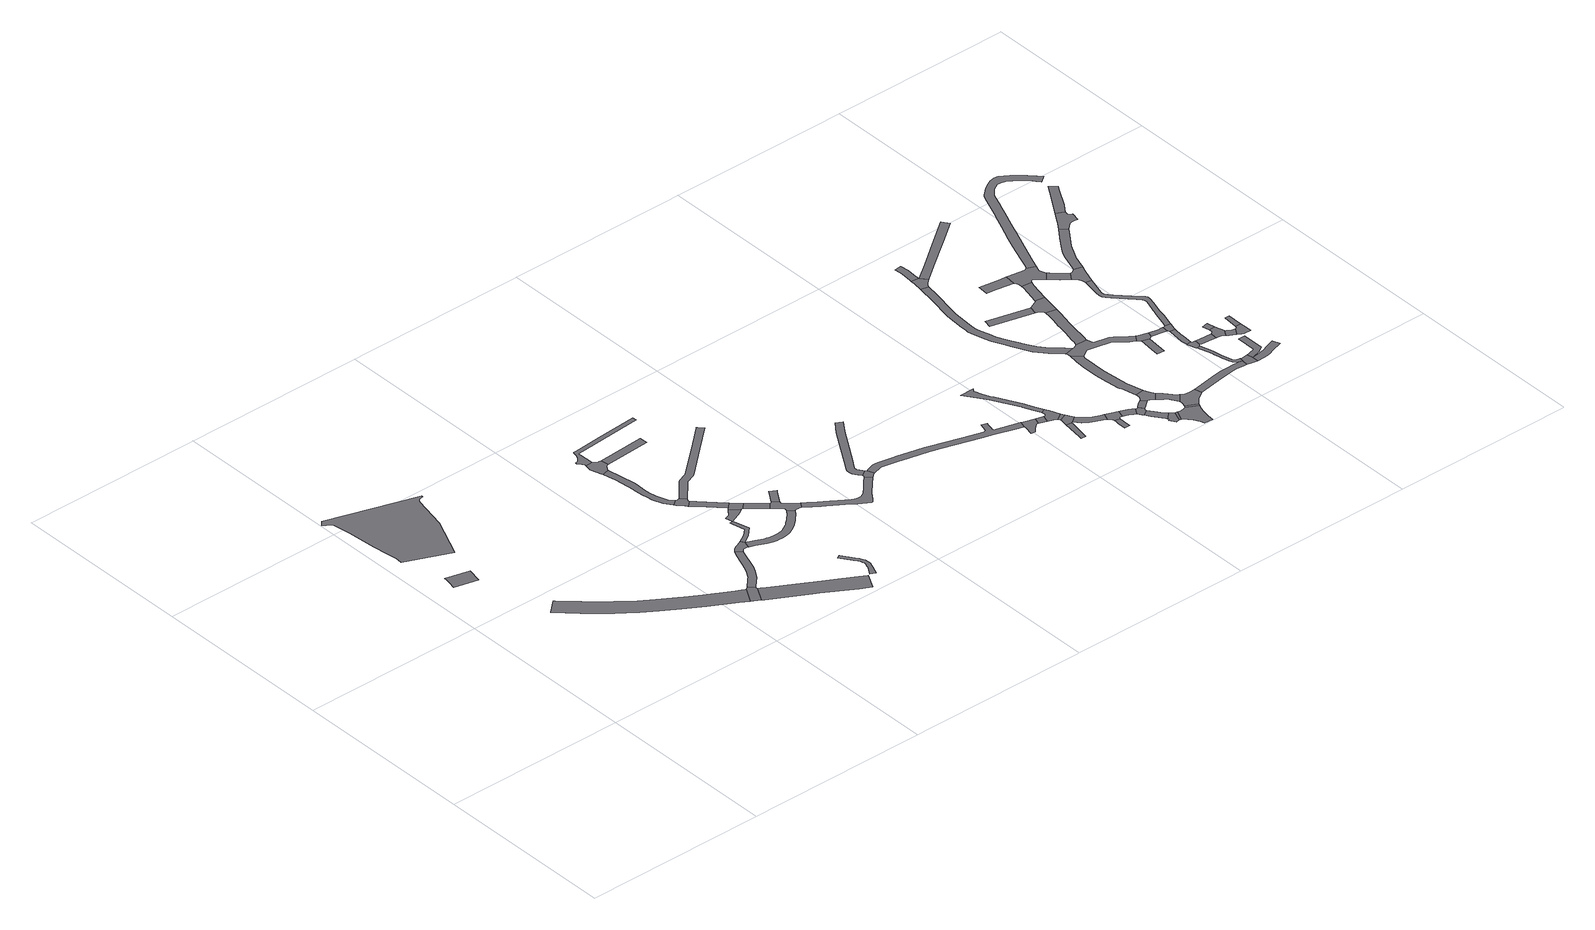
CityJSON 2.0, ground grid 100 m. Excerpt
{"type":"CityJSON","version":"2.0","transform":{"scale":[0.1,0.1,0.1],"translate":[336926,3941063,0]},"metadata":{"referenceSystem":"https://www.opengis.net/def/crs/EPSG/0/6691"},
"CityObjects":{
"road1":{"type":"Road","attributes":{"RoadStructureAttribute.sectionType":"1"},"geometry":[{"type":"MultiSurface","lod":"1","boundaries":[[[0,1,2,3,4,5,6,7,8,9]]]}]},
"road2":{"type":"Road","attributes":{"RoadStructureAttribute.sectionType":"1"},"geometry":[{"type":"MultiSurface","lod":"1","boundaries":[[[10,11,12,13,14,15,16,17,18,19,20,21,22,23,24,25,26,27,28,29,30,31,32,33]]]}]},
"road3":{"type":"Road","attributes":{"function":"2","RoadStructureAttribute.sectionType":"1"},"geometry":[{"type":"MultiSurface","lod":"1","boundaries":[[[34,35,36,37,38,39,40,41,42,43,44,45,46,47,48,49,50,51,52,53,54,55,56,57,58,59,60,61]]]}]},
"road4":{"type":"Road","geometry":[{"type":"MultiSurface","lod":"1","boundaries":[[[60,62,63,64,65,66,67,68,61]]]}]},
"road5":{"type":"Road","attributes":{"RoadStructureAttribute.sectionType":"1"},"geometry":[{"type":"MultiSurface","lod":"1","boundaries":[[[69,70,71,72,73,74,75,76,77,78,79,67,66,80,81,82,83,84,85,86,87,88,89]]]}]},
"road6":{"type":"Road","attributes":{"function":"2","RoadStructureAttribute.sectionType":"1"},"geometry":[{"type":"MultiSurface","lod":"1","boundaries":[[[90,91,92,93,94,95,63,62,96,97,98,99,100,101]]]}]},
"road7":{"type":"Road","geometry":[{"type":"MultiSurface","lod":"1","boundaries":[[[102,103,104,105,106,107,108,109,110,111,112,69,89]]]}]},
"road8":{"type":"Road","attributes":{"RoadStructureAttribute.sectionType":"1"},"geometry":[{"type":"MultiSurface","lod":"1","boundaries":[[[113,114,115,116,117,118,119,120,107,106]]]}]},
"road9":{"type":"Road","attributes":{"RoadStructureAttribute.sectionType":"1"},"geometry":[{"type":"MultiSurface","lod":"1","boundaries":[[[121,122,123,124,125,126,127,128,129,130,131,132,133,134,135,136,137,138,139,140,141,142,143,144,145,146]]]}]},
"road10":{"type":"Road","geometry":[{"type":"MultiSurface","lod":"1","boundaries":[[[147,148,149,150,151,152,153,154,121,146,155,156,157]]]}]},
"road11":{"type":"Road","attributes":{"RoadStructureAttribute.sectionType":"1"},"geometry":[{"type":"MultiSurface","lod":"1","boundaries":[[[158,159,160,161,162,163,164,165,166,167,168,169,170,171,172,173,174,175,176]]]}]},
"road12":{"type":"Road","geometry":[{"type":"MultiSurface","lod":"1","boundaries":[[[177,178,179,180,181,182,183,184,185,186,187,134,133,188,189,190,191,192]]]}]},
"road13":{"type":"Road","attributes":{"RoadStructureAttribute.sectionType":"1"},"geometry":[{"type":"MultiSurface","lod":"1","boundaries":[[[105,193,194,195,196,197,198,199,200,201,202,203,204,205,206,207,208,209,210,211,212,213,214,215,216,217,218,219,220,221,222,223,224,225,226,106]]]}]},
"road14":{"type":"Road","geometry":[{"type":"MultiSurface","lod":"1","boundaries":[[[227,228,229,230,231,232,116]]]}]},
"road15":{"type":"Road","attributes":{"RoadStructureAttribute.sectionType":"1"},"geometry":[{"type":"MultiSurface","lod":"1","boundaries":[[[233,234,235,236,237,147,157]]]}]},
"road16":{"type":"Road","geometry":[{"type":"MultiSurface","lod":"1","boundaries":[[[238,235,234,230,229,239,240,241,242]]]}]},
"road17":{"type":"Road","attributes":{"RoadStructureAttribute.sectionType":"1"},"geometry":[{"type":"MultiSurface","lod":"1","boundaries":[[[241,243,244,242]]]}]},
"road18":{"type":"Road","attributes":{"RoadStructureAttribute.sectionType":"1"},"geometry":[{"type":"MultiSurface","lod":"1","boundaries":[[[245,246,177,192]]]}]},
"road19":{"type":"Road","attributes":{"RoadStructureAttribute.sectionType":"1"},"geometry":[{"type":"MultiSurface","lod":"1","boundaries":[[[247,248,249,250,251,252,253,254,255,256,257,258,259,260,261,262,263,264,265,266,267,268,269,270,271,183,182]]]}]},
"road20":{"type":"Road","geometry":[{"type":"MultiSurface","lod":"1","boundaries":[[[272,273,274,275,276,277,278,279,280,244,243,281,282,283,284,285,211,210,286,287,288,289,290]]]}]},
"road21":{"type":"Road","geometry":[{"type":"MultiSurface","lod":"1","boundaries":[[[291,292,293,294,278,277]]]}]},
"road22":{"type":"Road","attributes":{"RoadStructureAttribute.sectionType":"1"},"geometry":[{"type":"MultiSurface","lod":"1","boundaries":[[[295,296,297,298,299,300,301,302,303,304,305,306,307,308,309,310,311,312,313,314,151,150]]]}]},
"road23":{"type":"Road","attributes":{"RoadStructureAttribute.sectionType":"1"},"geometry":[{"type":"MultiSurface","lod":"1","boundaries":[[[315,316,317,318,319,320,321,322,323,324,325,326,327,328,329,330,331,332,333,334,335,336,337,338,339,340,341,342,343,344,345,346,347,272,290]]]}]},
"road24":{"type":"Road","geometry":[{"type":"MultiSurface","lod":"1","boundaries":[[[348,349,350,331,330,351,352,353,354,355,356]]]}]},
"road25":{"type":"Road","attributes":{"RoadStructureAttribute.sectionType":"1"},"geometry":[{"type":"MultiSurface","lod":"1","boundaries":[[[356,357,358,359,360,361,362,363,364,365,366,367,368,369,370,371,372,373,374,348]]]}]},
"road26":{"type":"Road","geometry":[{"type":"MultiSurface","lod":"1","boundaries":[[[352,375,376,377,378,379,380,381,382,383,384,385,386,387,388,389,390,391,392,393,394,395,396,397,398,399,400,401,402,403,404,405,406,407,408,409,410,411,412,413,414,353]]]}]},
"road27":{"type":"Road","geometry":[{"type":"MultiSurface","lod":"1","boundaries":[[[415,416,417,418,419,420,421,389,388,422,423,424,425]]]}]},
"road28":{"type":"Road","attributes":{"RoadStructureAttribute.sectionType":"1"},"geometry":[{"type":"MultiSurface","lod":"1","boundaries":[[[419,418,426,427]]]}]},
"road29":{"type":"Road","geometry":[{"type":"MultiSurface","lod":"1","boundaries":[[[428,429,430,431,432,433]]]}]},
"road30":{"type":"Road","attributes":{"RoadStructureAttribute.sectionType":"1"},"geometry":[{"type":"MultiSurface","lod":"1","boundaries":[[[434,435,436,437,438,439,440,441,442,443,444,445,446,447,448,449,450,451,452]]]}]},
"road31":{"type":"Road","geometry":[{"type":"MultiSurface","lod":"1","boundaries":[[[453,454,455,456,457,427,426,458,459,460,461,434,452]]]}]},
"road32":{"type":"Road","attributes":{"RoadStructureAttribute.sectionType":"1"},"geometry":[{"type":"MultiSurface","lod":"1","boundaries":[[[460,459,462,463]]]}]},
"road33":{"type":"Road","geometry":[{"type":"MultiSurface","lod":"1","boundaries":[[[432,464,465,466,467,468,463,462,469,433]]]}]},
"road34":{"type":"Road","attributes":{"RoadStructureAttribute.sectionType":"1"},"geometry":[{"type":"MultiSurface","lod":"1","boundaries":[[[470,471,472,473,467,466,474,475,476,477,478,479]]]}]},
"road35":{"type":"Road","geometry":[{"type":"MultiSurface","lod":"1","boundaries":[[[480,481,482,483,484,485,486,487]]]}]},
"road36":{"type":"Road","geometry":[{"type":"MultiSurface","lod":"1","boundaries":[[[488,479,478,489,490,480,487,491,492,493,494]]]}]},
"road37":{"type":"Road","attributes":{"RoadStructureAttribute.sectionType":"1"},"geometry":[{"type":"MultiSurface","lod":"1","boundaries":[[[493,495,496,497,498,499,500,501,502,494]]]}]},
"road38":{"type":"Road","geometry":[{"type":"MultiSurface","lod":"1","boundaries":[[[503,504,505,506,507,508,509,510,499,498]]]}]},
"road39":{"type":"Road","attributes":{"RoadStructureAttribute.sectionType":"1"},"geometry":[{"type":"MultiSurface","lod":"1","boundaries":[[[511,512,513,514,505,504,515,516,517,518,519]]]}]},
"road40":{"type":"Road","attributes":{"RoadStructureAttribute.sectionType":"1"},"geometry":[{"type":"MultiSurface","lod":"1","boundaries":[[[520,521,511,519,522,523,524,525,526]]]}]},
"road41":{"type":"Road","attributes":{"RoadStructureAttribute.sectionType":"1"},"geometry":[{"type":"MultiSurface","lod":"1","boundaries":[[[527,528,509,508,529,530,531,532]]]}]},
"road42":{"type":"Road","geometry":[{"type":"MultiSurface","lod":"1","boundaries":[[[533,534,535,520,526]]]}]},
"road43":{"type":"Road","geometry":[{"type":"MultiSurface","lod":"1","boundaries":[[[536,537,538,539,540,541,542,543,535,534,544,545,546,547,548]]]}]},
"road44":{"type":"Road","geometry":[{"type":"MultiSurface","lod":"1","boundaries":[[[549,550,532,531,551,552,553,554,555,556,557,558]]]}]},
"road45":{"type":"Road","attributes":{"RoadStructureAttribute.sectionType":"1"},"geometry":[{"type":"MultiSurface","lod":"1","boundaries":[[[559,560,561,562,555,554,563,564,565,566,567,568]]]}]},
"road46":{"type":"Road","attributes":{"RoadStructureAttribute.sectionType":"1"},"geometry":[{"type":"MultiSurface","lod":"1","boundaries":[[[569,570,541,540]]]}]},
"road47":{"type":"Road","attributes":{"RoadStructureAttribute.sectionType":"1"},"geometry":[{"type":"MultiSurface","lod":"1","boundaries":[[[557,571,572,573,574,575,576,577,578,579,580,581,582,583,584,585,586,558]]]}]},
"road48":{"type":"Road","geometry":[{"type":"MultiSurface","lod":"1","boundaries":[[[567,587,588,570,569,589,590,591,592,593,594,595,596,597,598,599,568]]]}]},
"road49":{"type":"Road","geometry":[{"type":"MultiSurface","lod":"1","boundaries":[[[600,601,602,603,604,605,606,607,608,609,610,611,612,613,614,615,616,617,618,619,620,621,622,623,624,625,626,627,628,629,630,631,632,633,634,635,636,637,638,639,640,641,642,643,644]]]}]},
"road50":{"type":"Road","attributes":{"RoadStructureAttribute.sectionType":"1"},"geometry":[{"type":"MultiSurface","lod":"1","boundaries":[[[645,646,647,648]]]}]},
"road51":{"type":"Road","geometry":[{"type":"MultiSurface","lod":"1","boundaries":[[[649,650,651,652,653,654,655,656,657,600,644]]]}]},
"road52":{"type":"Road","geometry":[{"type":"MultiSurface","lod":"1","boundaries":[[[658,659,660,622,621,661,578,577,662,663,664,665,666,667,668,669,670,671,672,673,674,675,676,677]]]}]},
"road53":{"type":"Road","geometry":[{"type":"MultiSurface","lod":"1","boundaries":[[[655,678,679,680,681,682,683,684,656]]]}]},
"road54":{"type":"Road","attributes":{"RoadStructureAttribute.sectionType":"1"},"geometry":[{"type":"MultiSurface","lod":"1","boundaries":[[[685,686,687,688,689,690,691,692,693,694,695,696,677,676,697,698,699,700,701,702,703]]]}]},
"road55":{"type":"Road","attributes":{"RoadStructureAttribute.sectionType":"1"},"geometry":[{"type":"MultiSurface","lod":"1","boundaries":[[[594,704,705,706,707,708,709,710,711,712,713,714,715,716,717,595]]]}]},
"road56":{"type":"Road","geometry":[{"type":"MultiSurface","lod":"1","boundaries":[[[718,719,720,645,648,721,722,723,685,703,724,725,726]]]}]},
"road57":{"type":"Road","geometry":[{"type":"MultiSurface","lod":"1","boundaries":[[[727,728,729,730,731]]]}]},
"road58":{"type":"Road","geometry":[{"type":"MultiSurface","lod":"1","boundaries":[[[732,733,734,735,736,737,738]]]}]},
"road59":{"type":"Road","geometry":[{"type":"MultiSurface","lod":"1","boundaries":[[[730,739,740,741,669,668,742,731]]]}]},
"road60":{"type":"Road","attributes":{"RoadStructureAttribute.sectionType":"1"},"geometry":[{"type":"MultiSurface","lod":"1","boundaries":[[[743,744,745,746,718,726]]]}]},
"road61":{"type":"Road","attributes":{"RoadStructureAttribute.sectionType":"1"},"geometry":[{"type":"MultiSurface","lod":"1","boundaries":[[[747,748,749,750,751,752,653,652]]]}]},
"road62":{"type":"Road","attributes":{"RoadStructureAttribute.sectionType":"1"},"geometry":[{"type":"MultiSurface","lod":"1","boundaries":[[[753,754,755,756,740,739,757,758,759]]]}]},
"road63":{"type":"Road","geometry":[{"type":"MultiSurface","lod":"1","boundaries":[[[760,761,762,763,764,765,766,767,768,769,770]]]}]},
"road64":{"type":"Road","attributes":{"RoadStructureAttribute.sectionType":"1"},"geometry":[{"type":"MultiSurface","lod":"1","boundaries":[[[771,772,773,774,775,776,764,763,777,778,779,780,781,782,783,784,785,786,787,711,788]]]}]},
"road65":{"type":"Road","attributes":{"RoadStructureAttribute.sectionType":"1"},"geometry":[{"type":"MultiSurface","lod":"1","boundaries":[[[789,790,791,760,770,792,793,794,795]]]}]},
"road66":{"type":"Road","geometry":[{"type":"MultiSurface","lod":"1","boundaries":[[[711,710,796,797,798,799,800,801,788]]]}]},
"road67":{"type":"Road","geometry":[{"type":"MultiSurface","lod":"1","boundaries":[[[802,803,804,805,806,807,808,809,810,738,737,811,812,813,745,744,814,815,816,817,818]]]}]},
"road68":{"type":"Road","geometry":[{"type":"MultiSurface","lod":"1","boundaries":[[[819,795,794,820,821,822,823,753,759]]]}]},
"road69":{"type":"Road","attributes":{"RoadStructureAttribute.sectionType":"1"},"geometry":[{"type":"MultiSurface","lod":"1","boundaries":[[[824,825,767,766,826,827,828,829]]]}]},
"road70":{"type":"Road","attributes":{"RoadStructureAttribute.sectionType":"1"},"geometry":[{"type":"MultiSurface","lod":"1","boundaries":[[[830,831,832,833,834,835,836,837,838,839,840,799,798]]]}]},
"road71":{"type":"Road","attributes":{"RoadStructureAttribute.sectionType":"1"},"geometry":[{"type":"MultiSurface","lod":"1","boundaries":[[[841,842,843,844,845,802,818]]]}]},
"road72":{"type":"Road","attributes":{"RoadStructureAttribute.sectionType":"1"},"geometry":[{"type":"MultiSurface","lod":"1","boundaries":[[[846,847,848,849,850,851,852,853,854,855,856,857,858,859,860,861,862,863,822,821,864,865,866,867,868,869,870,871,872,873,874,875,876,877,878,879]]]}]},
"road73":{"type":"Road","geometry":[{"type":"MultiSurface","lod":"1","boundaries":[[[880,881,882,883,884,829,828,885,886,887,888]]]}]},
"road74":{"type":"Road","attributes":{"RoadStructureAttribute.sectionType":"1"},"geometry":[{"type":"MultiSurface","lod":"1","boundaries":[[[797,889,890,891,892,893,894,895,896,897,898,899,900,901,798]]]}]},
"road75":{"type":"Road","geometry":[{"type":"MultiSurface","lod":"1","boundaries":[[[902,903,882,881]]]}]},
"road76":{"type":"Road","attributes":{"RoadStructureAttribute.sectionType":"1"},"geometry":[{"type":"MultiSurface","lod":"1","boundaries":[[[904,905,906,907,908,909,910,880,888]]]}]},
"road77":{"type":"Road","geometry":[{"type":"MultiSurface","lod":"1","boundaries":[[[911,912,843,842,913,914,915,846,879,916,917,918]]]}]},
"road78":{"type":"Road","geometry":[{"type":"MultiSurface","lod":"1","boundaries":[[[919,920,921,922,907,906,923,924,925]]]}]},
"road79":{"type":"Road","geometry":[{"type":"MultiSurface","lod":"1","boundaries":[[[920,926,927,921]]]}]},
"road80":{"type":"Road","attributes":{"RoadStructureAttribute.sectionType":"1"},"geometry":[{"type":"MultiSurface","lod":"1","boundaries":[[[928,929,930,931,932,933,934,935,936,937,938,939,940,941,918,917]]]}]},
"road81":{"type":"Road","attributes":{"RoadStructureAttribute.sectionType":"1"},"geometry":[{"type":"MultiSurface","lod":"1","boundaries":[[[942,943,944,945,946,947,948,949,950,951,952,953,954,955,956,957,958,959,960,961,807,806,962,963,964,965,966,967,968,969,970,971,972,973,974,975,976,977,978,979]]]}]},
"road82":{"type":"Road","geometry":[{"type":"MultiSurface","lod":"1","boundaries":[[[980,981,982,934,933,983,984,985,986,987,988,989,990]]]}]},
"road83":{"type":"Road","attributes":{"RoadStructureAttribute.sectionType":"1"},"geometry":[{"type":"MultiSurface","lod":"1","boundaries":[[[991,992,993,994,995,996,980,990]]]}]}
},
"vertices":[
[161,1396,0],[161,1393,0],[162,1389,0],[160,1381,0],[159,1376,0],[155,1358,0],[144,1313,0],[272,1283,0],[291,1363,0],[291,1365,0],
[434,1748,0],[475,1935,0],[484,1947,0],[494,1954,0],[507,1956,0],[515,1957,0],[514,1965,0],[29,2119,0],[28,2115,0],[27,2114,0],[24,2113,0],[7,2092,0],[23,2078,0],[43,2069,0],[46,2066,0],[51,2060,0],[60,2000,0],[64,1957,0],[79,1805,0],[89,1721,0],[97,1667,0],[97,1651,0],[93,1628,0],[334,1522,0],
[1161,406,0],[1144,415,0],[1119,429,0],[984,505,0],[888,562,0],[883,564,0],[795,620,0],[723,669,0],[674,706,0],[635,737,0],[575,787,0],[519,837,0],[495,860,0],[429,923,0],[425,928,0],[354,863,0],[454,767,0],[513,715,0],[575,663,0],[617,630,0],[668,592,0],[743,541,0],[833,483,0],[936,423,0],[1037,366,0],[1072,347,0],[1116,321,0],[1165,404,0],
[1160,295,0],[1207,377,0],[1207,380,0],[1206,383,0],[1208,387,0],[1180,416,0],[1168,404,0],
[1320,666,0],[1310,643,0],[1270,532,0],[1257,507,0],[1239,481,0],[1234,472,0],[1225,463,0],[1212,449,0],[1189,425,0],[1187,423,0],[1184,420,0],[1210,389,0],[1215,395,0],[1238,419,0],[1265,447,0],[1291,486,0],[1305,514,0],[1306,515,0],[1310,527,0],[1347,628,0],[1355,645,0],
[1611,146,0],[1426,253,0],[1423,255,0],[1369,285,0],[1231,364,0],[1222,369,0],[1175,286,0],[1374,173,0],[1404,156,0],[1565,63,0],[1621,32,0],[1667,115,0],
[1364,655,0],[1374,658,0],[1382,659,0],[1396,655,0],[1406,693,0],[1395,713,0],[1369,699,0],[1356,697,0],[1338,685,0],[1331,678,0],[1325,672,0],
[1454,722,0],[1498,767,0],[1481,842,0],[1477,858,0],[1458,855,0],[1460,838,0],[1475,773,0],[1441,739,0],
[1382,1161,0],[1374,1168,0],[1360,1187,0],[1338,1247,0],[1336,1259,0],[1332,1287,0],[1330,1319,0],[1333,1378,0],[1333,1389,0],[1331,1399,0],[1320,1469,0],[1317,1487,0],[1305,1548,0],[1266,1539,0],[1279,1483,0],[1283,1467,0],[1291,1393,0],[1293,1386,0],[1293,1379,0],[1295,1320,0],[1297,1289,0],[1302,1262,0],[1306,1237,0],[1326,1181,0],[1344,1151,0],[1353,1138,0],
[1428,1113,0],[1428,1119,0],[1429,1125,0],[1434,1132,0],[1409,1163,0],[1404,1160,0],[1398,1158,0],[1389,1158,0],[1362,1128,0],[1389,1097,0],[1399,1086,0],
[1728,153,0],[1740,183,0],[1741,203,0],[1737,218,0],[1734,230,0],[1725,245,0],[1712,262,0],[1671,326,0],[1654,316,0],[1696,251,0],[1709,233,0],[1715,222,0],[1718,212,0],[1720,202,0],[1718,186,0],[1714,178,0],[1708,163,0],[1681,119,0],[1708,107,0],
[1333,1629,0],[1322,1629,0],[1318,1629,0],[1293,1643,0],[1292,1645,0],[1292,1647,0],[1253,1643,0],[1250,1626,0],[1246,1612,0],[1246,1607,0],[1264,1548,0],[1306,1553,0],[1307,1557,0],[1324,1579,0],[1330,1582,0],[1336,1584,0],
[1399,654,0],[1428,642,0],[1467,625,0],[1481,619,0],[1510,610,0],[1533,606,0],[1538,605,0],[1566,605,0],[1591,608,0],[1616,615,0],[1639,625,0],[1641,626,0],[1663,639,0],[1686,659,0],[1700,673,0],[1708,681,0],[1735,708,0],[1753,732,0],[1720,754,0],[1705,734,0],[1658,689,0],[1657,688,0],[1644,676,0],[1639,671,0],[1621,661,0],[1602,653,0],[1597,651,0],[1583,647,0],[1564,645,0],[1541,645,0],[1519,649,0],[1508,653,0],[1495,657,0],[1455,673,0],
[1524,878,0],[1544,887,0],[1568,905,0],[1521,942,0],[1493,907,0],[1466,898,0],
[1423,1061,0],[1531,954,0],[1559,983,0],[1552,990,0],[1452,1089,0],
[1599,944,0],[1571,907,0],[1574,907,0],[1580,906,0],[1607,936,0],
[1675,823,0],[1701,853,0],
[1589,1601,0],[1587,1645,0],
[1291,1652,0],[1290,1730,0],[1290,1735,0],[1290,1739,0],[1294,1742,0],[1446,1752,0],[1670,1768,0],[1668,1791,0],[1448,1775,0],[1299,1765,0],[1286,1764,0],[1280,1763,0],[1278,1761,0],[1276,1754,0],[1274,1738,0],[1270,1726,0],[1262,1714,0],[1255,1705,0],[1247,1698,0],[1238,1694,0],[1231,1693,0],[1229,1683,0],[1237,1676,0],[1246,1665,0],[1253,1652,0],
[1813,762,0],[1770,793,0],[1743,816,0],[1740,822,0],[1742,828,0],[1745,833,0],[1713,857,0],[1709,853,0],[1705,851,0],[1680,819,0],[1721,785,0],[1724,781,0],[1724,772,0],[1724,762,0],[1757,735,0],[1761,736,0],[1777,736,0],[1786,735,0],[1792,733,0],
[1788,899,0],[1794,909,0],[1760,930,0],[1754,920,0],
[1517,1226,0],[1524,1234,0],[1528,1237,0],[1535,1239,0],[1568,1251,0],[1576,1255,0],[1584,1261,0],[1742,1397,0],[1869,1510,0],[1847,1535,0],[1843,1539,0],[1837,1534,0],[1716,1426,0],[1559,1291,0],[1556,1288,0],[1552,1287,0],[1504,1269,0],[1498,1265,0],[1487,1251,0],[1481,1245,0],
[1831,700,0],[1866,677,0],[1885,664,0],[1936,631,0],[1987,598,0],[2009,582,0],[2064,546,0],[2070,546,0],[2073,549,0],[2088,568,0],[2099,583,0],[2115,603,0],[2164,657,0],[2179,673,0],[2184,678,0],[2200,695,0],[2171,723,0],[2164,715,0],[2150,700,0],[2120,668,0],[2110,657,0],[2085,631,0],[2081,626,0],[2066,619,0],[2064,618,0],[2054,616,0],[2042,615,0],[2022,620,0],[2009,626,0],[1958,661,0],[1927,682,0],[1854,733,0],[1837,745,0],
[2177,738,0],[2177,734,0],[2173,725,0],[2223,713,0],[2230,715,0],[2216,753,0],[2214,753,0],[2212,754,0],[2209,759,0],
[2185,795,0],[2184,799,0],[2185,804,0],[2187,810,0],[2217,857,0],[2273,945,0],[2344,1059,0],[2389,1122,0],[2355,1141,0],[2310,1080,0],[2239,966,0],[2184,879,0],[2150,826,0],[2146,813,0],[2144,798,0],[2147,780,0],[2164,755,0],[2171,747,0],
[2239,719,0],[2273,728,0],[2281,730,0],[2295,731,0],[2327,724,0],[2392,711,0],[2394,710,0],[2532,677,0],[2549,672,0],[2594,659,0],[2791,600,0],[2854,582,0],[2954,550,0],[3000,535,0],[3011,573,0],[2878,612,0],[2875,617,0],[2874,621,0],[2876,627,0],[2884,659,0],[2887,671,0],[2858,679,0],[2853,659,0],[2848,638,0],[2845,634,0],[2840,631,0],[2833,629,0],[2733,659,0],[2722,662,0],[2561,710,0],[2541,716,0],[2507,724,0],[2499,726,0],[2400,750,0],[2371,756,0],[2299,771,0],[2286,772,0],[2266,770,0],[2252,765,0],[2226,757,0],
[3032,495,0],[3054,513,0],[3059,516,0],[3068,515,0],[3080,552,0],[3024,569,0],[3016,572,0],[3002,532,0],[3002,529,0],[2989,476,0],[3011,471,0],
[3110,500,0],[3123,539,0],
[3144,310,0],[3141,292,0],[3167,291,0],[3188,409,0],[3189,415,0],[3159,420,0],
[3163,581,0],[3146,618,0],[3127,660,0],[3120,676,0],[3050,811,0],[3045,819,0],[3022,868,0],[3013,897,0],[3011,907,0],[3015,917,0],[3021,924,0],[2942,921,0],[2987,854,0],[3020,806,0],[3020,805,0],[3096,664,0],[3098,660,0],[3121,609,0],[3138,570,0],
[3140,557,0],[3139,551,0],[3136,543,0],[3133,540,0],[3130,538,0],[3142,489,0],[3157,479,0],[3195,505,0],[3172,560,0],
[3165,466,0],[3205,485,0],
[3191,419,0],[3193,420,0],[3195,419,0],[3229,444,0],[3206,484,0],[3165,457,0],
[3331,373,0],[3295,388,0],[3276,399,0],[3254,416,0],[3225,385,0],[3253,364,0],[3277,351,0],[3314,335,0],[3332,327,0],[3348,366,0],
[3352,298,0],[3350,282,0],[3348,266,0],[3348,221,0],[3378,221,0],[3378,265,0],[3379,279,0],[3381,292,0],
[3369,357,0],[3348,315,0],[3351,307,0],[3385,299,0],[3390,301,0],[3399,300,0],[3414,339,0],
[3409,296,0],[3439,285,0],[3453,277,0],[3463,269,0],[3486,307,0],[3476,314,0],[3457,323,0],[3423,336,0],
[3478,247,0],[3484,240,0],[3518,263,0],[3517,269,0],[3518,274,0],[3520,278,0],[3501,305,0],[3494,302,0],
[3580,179,0],[3566,192,0],[3563,196,0],[3547,221,0],[3502,212,0],[3532,168,0],[3533,166,0],[3544,152,0],[3548,145,0],
[3604,160,0],[3590,170,0],[3550,140,0],[3548,136,0],[3542,133,0],[3562,98,0],[3581,103,0],
[3529,329,0],[3508,313,0],[3529,285,0],[3550,301,0],[3569,315,0],[3548,343,0],
[3591,101,0],[3593,100,0],[3617,156,0],
[3703,5,0],[3707,39,0],[3714,88,0],[3725,118,0],[3730,128,0],[3668,161,0],[3658,157,0],[3635,154,0],[3599,98,0],[3617,80,0],[3633,59,0],[3651,29,0],[3657,9,0],
[3563,364,0],[3557,352,0],[3575,318,0],[3582,318,0],[3585,315,0],[3606,301,0],[3639,339,0],[3622,365,0],[3612,393,0],[3562,386,0],
[3712,259,0],[3709,262,0],[3679,297,0],[3663,314,0],[3636,277,0],[3649,267,0],[3662,249,0],[3671,236,0],[3682,214,0],[3717,256,0],
[3736,140,0],[3676,172,0],
[3591,473,0],[3588,488,0],[3581,568,0],[3577,627,0],[3575,701,0],[3578,770,0],[3580,780,0],[3536,825,0],[3528,770,0],[3522,703,0],[3523,651,0],[3524,624,0],[3527,584,0],[3536,485,0],[3540,477,0],[3544,472,0],
[3682,212,0],[3682,192,0],[3740,147,0],[3762,171,0],[3779,183,0],[3782,185,0],[3804,199,0],[3806,199,0],[3798,242,0],[3770,240,0],[3754,239,0],[3740,242,0],[3726,248,0],
[3361,1685,0],[3359,1672,0],[3345,1593,0],[3334,1540,0],[3325,1495,0],[3313,1438,0],[3305,1330,0],[3303,1298,0],[3302,1283,0],[3307,1258,0],[3324,1190,0],[3337,1154,0],[3362,1097,0],[3382,1056,0],[3391,1037,0],[3427,965,0],[3428,963,0],[3474,906,0],[3476,905,0],[3501,880,0],[3530,851,0],[3531,850,0],[3586,863,0],[3568,878,0],[3563,883,0],[3558,889,0],[3537,909,0],[3508,937,0],[3466,988,0],[3449,1019,0],[3432,1051,0],[3428,1057,0],[3404,1106,0],[3400,1115,0],[3376,1169,0],[3367,1194,0],[3348,1266,0],[3344,1285,0],[3347,1324,0],[3355,1432,0],[3366,1486,0],[3387,1586,0],[3390,1606,0],[3402,1676,0],[3402,1678,0],
[3652,1238,0],[3419,1295,0],[3408,1251,0],[3641,1194,0],
[3410,1692,0],[3419,1703,0],[3429,1713,0],[3441,1722,0],[3415,1758,0],[3413,1759,0],[3412,1760,0],[3371,1765,0],[3368,1737,0],
[3603,868,0],[3593,862,0],[3590,862,0],[3535,840,0],[3624,809,0],[3637,806,0],[3669,800,0],[3759,781,0],[3767,776,0],[3821,729,0],[3848,715,0],[3872,746,0],[3845,762,0],[3790,809,0],[3772,819,0],[3691,835,0],[3688,835,0],[3686,838,0],[3678,871,0],[3615,874,0],
[3412,1771,0],[3414,1797,0],[3417,1838,0],[3413,1887,0],[3374,1884,0],[3377,1838,0],[3372,1775,0],
[3676,1160,0],[3673,1127,0],[3670,1113,0],[3665,1090,0],[3654,1044,0],[3651,1029,0],[3647,1011,0],[3640,978,0],[3633,947,0],[3627,919,0],[3622,892,0],[3621,890,0],[3678,877,0],[3681,889,0],[3689,931,0],[3695,960,0],[3707,1024,0],[3727,1112,0],[3734,1149,0],
[3931,222,0],[3984,229,0],[4028,235,0],[4058,237,0],[4059,237,0],[4094,234,0],[4112,231,0],[4119,267,0],[4099,269,0],[4093,270,0],[4060,271,0],[4032,272,0],[3982,272,0],[3925,263,0],
[3705,1266,0],[3701,1260,0],[3656,1239,0],[3650,1192,0],[3658,1188,0],[3674,1166,0],[3738,1168,0],[3744,1201,0],[3755,1256,0],
[3856,610,0],[3852,571,0],[3893,566,0],[3907,685,0],[3866,696,0],
[3696,1503,0],[3577,1518,0],[3570,1459,0],[3620,1453,0],[3691,1444,0],[3720,1439,0],[3727,1499,0],
[3924,696,0],[3933,726,0],[3876,743,0],[3860,703,0],
[3779,1365,0],[3787,1388,0],[3733,1396,0],[3730,1379,0],
[3530,1787,0],[3691,1907,0],[3813,1996,0],[3787,2032,0],[3664,1942,0],[3504,1823,0],
[4011,713,0],[3993,714,0],[3991,714,0],[3939,724,0],[3932,694,0],[3985,684,0],[4009,680,0],
[4008,536,0],[4009,533,0],[4023,489,0],[4025,483,0],[4046,489,0],[4048,495,0],[4052,496,0],[4055,532,0],[4044,533,0],[4037,534,0],[4034,540,0],
[4114,288,0],[4096,295,0],[4086,308,0],[4078,342,0],[4073,364,0],[4062,418,0],[4040,433,0],[4042,425,0],[4050,399,0],[4050,395,0],[4057,360,0],[4060,342,0],[4061,341,0],[4069,306,0],[4077,290,0],[4086,281,0],[4097,274,0],[4121,287,0],
[4017,664,0],[4004,570,0],[4008,540,0],[4038,600,0],[4040,618,0],[4047,664,0],[4017,669,0],
[4130,228,0],[4171,221,0],[4172,257,0],[4166,289,0],[4149,287,0],[4133,285,0],
[3889,1400,0],[3882,1417,0],[3877,1433,0],[3876,1439,0],[3889,1473,0],[3844,1491,0],[3831,1485,0],[3825,1483,0],[3745,1497,0],[3726,1430,0],[3732,1417,0],[3733,1400,0],[3795,1400,0],[3803,1403,0],[3809,1402,0],[3843,1372,0],[3854,1362,0],
[4015,676,0],[4048,672,0],[4059,710,0],[4029,718,0],[4019,712,0],
[4083,530,0],[4063,532,0],[4062,495,0],[4103,491,0],[4144,487,0],[4148,526,0],
[4193,263,0],[4202,265,0],[4226,273,0],[4252,290,0],[4257,295,0],[4256,411,0],[4217,411,0],[4218,306,0],[4212,302,0],[4193,296,0],[4183,293,0],
[3902,1317,0],[3942,1285,0],[3973,1325,0],[3931,1360,0],[3899,1392,0],
[3978,1224,0],[3978,1219,0],[3966,1158,0],[3960,1124,0],[3957,1101,0],[3960,1085,0],[3969,1069,0],[3986,1051,0],[4068,964,0],[4081,950,0],[4091,933,0],[4092,919,0],[4092,915,0],[4083,888,0],[4069,846,0],[4067,839,0],[4059,813,0],[4033,727,0],[4061,720,0],[4065,734,0],[4080,786,0],[4084,802,0],[4091,828,0],[4108,890,0],[4120,930,0],[4120,944,0],[4113,955,0],[4068,1001,0],[4008,1065,0],[3991,1082,0],[3983,1093,0],[3980,1103,0],[3981,1116,0],[4011,1216,0],
[4212,507,0],[4198,558,0],[4164,553,0],[4164,540,0],[4160,532,0],[4157,486,0],[4172,482,0],[4186,475,0],[4191,472,0],
[4188,221,0],[4198,220,0],[4205,221,0],[4234,224,0],[4253,228,0],[4277,236,0],[4340,257,0],[4326,298,0],[4283,283,0],[4245,269,0],[4228,264,0],[4218,262,0],[4194,259,0],
[4190,602,0],[4154,594,0],
[4201,466,0],[4205,463,0],[4235,446,0],[4258,483,0],[4243,484,0],[4220,499,0],[4219,499,0],
[3995,1330,0],[3984,1324,0],[3954,1275,0],[3968,1258,0],[3977,1241,0],[4038,1299,0],[4048,1325,0],[4005,1340,0],
[4306,461,0],[4306,496,0],[4275,496,0],[4270,486,0],[4257,433,0],[4267,426,0],[4306,426,0],
[4307,579,0],[4282,581,0],
[4073,1399,0],[4076,1407,0],[4096,1444,0],[4121,1490,0],[4170,1555,0],[4202,1600,0],[4163,1626,0],[4148,1604,0],[4123,1572,0],[4085,1520,0],[4074,1504,0],[4054,1473,0],[4039,1437,0],[4018,1378,0],
[4388,1993,0],[4367,2018,0],[4339,2051,0],[4307,2079,0],[4278,2104,0],[4228,2132,0],[4207,2136,0],[4179,2131,0],[4156,2119,0],[4122,2099,0],[4081,2061,0],[4075,2055,0],[4061,2021,0],[4021,1921,0],[4011,1898,0],[3977,1817,0],[3937,1725,0],[3910,1664,0],[3874,1564,0],[3852,1505,0],[3906,1517,0],[3931,1582,0],[3993,1730,0],[4023,1802,0],[4062,1893,0],[4077,1932,0],[4080,1938,0],[4091,1967,0],[4116,2030,0],[4147,2065,0],[4183,2086,0],[4213,2086,0],[4240,2077,0],[4258,2063,0],[4297,2034,0],[4319,2015,0],[4339,1987,0],[4354,1965,0],
[4234,1734,0],[4207,1691,0],[4194,1670,0],[4231,1625,0],[4248,1632,0],[4267,1632,0],[4284,1629,0],[4294,1678,0],[4282,1685,0],[4275,1695,0],[4278,1711,0],
[4292,1731,0],[4311,1758,0],[4372,1862,0],[4389,1890,0],[4354,1919,0],[4329,1882,0]
]}
